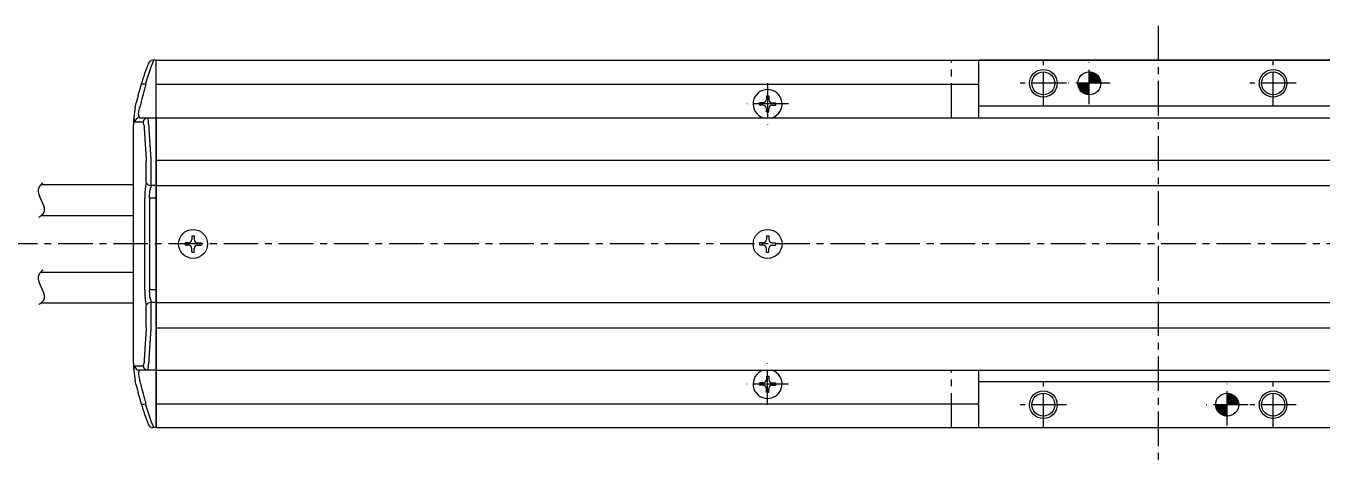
# Model space of a CAD drawing. Extents: x -241 to 603, y 110 to 503.
# Drawn here: x -95.9 to 186.1, y 408.1 to 503.1 of the extents above; entities that cross this region are included whole.
import ezdxf

# ---------------------------------------------------------------- set-up
doc = ezdxf.new("R2010")
doc.units = 0
for name, pattern in [('CENTER', [12, 7.5, -1.5, 1.5, -1.5]), ('CONTINOUS', [0]), ('PHANTOM', [15, 7.5, -1.5, 1.5, -1.5, 1.5, -1.5])]:
    doc.linetypes.add(name, pattern=pattern)
doc.layers.get('0').update_dxf_attribs({"linetype": 'CONTINUOUS'})
doc.layers.add('CENTER', color=1, linetype='CENTER')

# ---------------------------------------------------------------- blocks, each defined once
blk = doc.blocks.new('*X8')
at = {"color": 0, "linetype": 'CONTINOUS'}
for p, q in [((135.44, 493.03), (135.56, 493.15)), ((135.44, 493.12), (135.47, 493.15)), ((135.44, 492.94), (135.64, 493.14)), ((135.44, 492.85), (135.72, 493.13)), ((135.44, 492.76), (135.8, 493.12)), ((135.44, 492.67), (135.88, 493.11)), ((135.44, 492.59), (135.95, 493.1)), ((135.44, 492.5), (136.03, 493.08)), ((135.44, 492.41), (136.1, 493.06)), ((135.44, 492.32), (136.17, 493.04)), ((135.44, 492.23), (136.23, 493.02)), ((135.44, 492.14), (136.3, 493)), ((135.44, 492.05), (136.37, 492.97)), ((135.44, 491.96), (136.43, 492.95)), ((135.44, 491.87), (136.49, 492.92)), ((135.44, 491.78), (136.55, 492.89)), ((135.44, 491.69), (136.61, 492.86)), ((135.44, 491.6), (136.67, 492.83)), ((135.44, 491.51), (136.72, 492.79)), ((135.44, 491.42), (136.78, 492.76)), ((135.44, 491.33), (136.83, 492.73)), ((135.44, 491.24), (136.89, 492.69)), ((135.44, 491.15), (136.94, 492.65)), ((135.44, 491.06), (136.99, 492.61)), ((135.44, 490.98), (137.04, 492.57)), ((135.44, 490.89), (137.09, 492.53)), ((135.44, 490.8), (137.13, 492.49)), ((135.44, 490.71), (137.18, 492.45)), ((135.47, 490.65), (137.23, 492.4)), ((135.56, 490.65), (137.27, 492.36)), ((135.65, 490.65), (137.31, 492.31)), ((135.74, 490.65), (137.35, 492.26)), ((135.83, 490.65), (137.39, 492.21)), ((135.92, 490.65), (137.43, 492.16)), ((136.01, 490.65), (137.47, 492.11)), ((136.1, 490.65), (137.51, 492.06)), ((136.19, 490.65), (137.54, 492)), ((136.28, 490.65), (137.58, 491.95)), ((136.37, 490.65), (137.61, 491.89)), ((136.46, 490.65), (137.64, 491.83)), ((136.55, 490.65), (137.67, 491.78)), ((136.64, 490.65), (137.7, 491.72)), ((136.73, 490.65), (137.73, 491.65)), ((136.81, 490.65), (137.76, 491.59)), ((136.9, 490.65), (137.78, 491.53)), ((136.99, 490.65), (137.81, 491.46)), ((137.08, 490.65), (137.83, 491.39)), ((137.17, 490.65), (137.85, 491.32)), ((137.26, 490.65), (137.87, 491.25)), ((137.35, 490.65), (137.88, 491.18)), ((137.44, 490.65), (137.9, 491.11)), ((137.53, 490.65), (137.91, 491.03)), ((137.62, 490.65), (137.92, 490.95)), ((137.71, 490.65), (137.93, 490.87)), ((137.8, 490.65), (137.94, 490.79)), ((132.94, 490.54), (133.06, 490.65)), ((132.94, 490.62), (132.97, 490.65)), ((132.95, 490.45), (133.15, 490.65)), ((132.96, 490.37), (133.24, 490.65)), ((132.97, 490.29), (133.33, 490.65)), ((132.98, 490.21), (133.42, 490.65)), ((132.99, 490.14), (133.51, 490.65)), ((133.01, 490.07), (133.59, 490.65)), ((133.03, 489.99), (133.68, 490.65)), ((133.05, 489.92), (133.77, 490.65)), ((133.07, 489.86), (133.86, 490.65)), ((133.09, 489.79), (133.95, 490.65)), ((133.12, 489.73), (134.04, 490.65)), ((133.14, 489.66), (134.13, 490.65)), ((133.17, 489.6), (134.22, 490.65)), ((133.2, 489.54), (134.31, 490.65)), ((133.23, 489.48), (134.4, 490.65)), ((133.26, 489.42), (134.49, 490.65)), ((133.3, 489.37), (134.58, 490.65)), ((133.33, 489.31), (134.67, 490.65)), ((133.37, 489.26), (134.76, 490.65)), ((133.4, 489.2), (134.85, 490.65)), ((133.44, 489.15), (134.94, 490.65)), ((133.48, 489.1), (135.03, 490.65)), ((133.52, 489.05), (135.12, 490.65)), ((133.56, 489), (135.2, 490.65)), ((133.6, 488.96), (135.29, 490.65)), ((133.65, 488.91), (135.38, 490.65)), ((133.69, 488.87), (135.44, 490.62)), ((133.74, 488.82), (135.44, 490.53)), ((133.78, 488.78), (135.44, 490.44)), ((133.83, 488.74), (135.44, 490.35)), ((133.88, 488.7), (135.44, 490.26)), ((133.93, 488.66), (135.44, 490.17)), ((133.98, 488.62), (135.44, 490.08)), ((134.03, 488.58), (135.44, 489.99)), ((134.09, 488.55), (135.44, 489.9)), ((134.14, 488.51), (135.44, 489.81)), ((134.2, 488.48), (135.44, 489.72)), ((134.26, 488.45), (135.44, 489.63)), ((134.31, 488.42), (135.44, 489.54)), ((134.37, 488.39), (135.44, 489.45)), ((134.44, 488.36), (135.44, 489.37)), ((134.5, 488.33), (135.44, 489.28)), ((134.56, 488.31), (135.44, 489.19)), ((134.63, 488.28), (135.44, 489.1)), ((134.7, 488.26), (135.44, 489.01)), ((134.77, 488.24), (135.44, 488.92)), ((134.84, 488.22), (135.44, 488.83)), ((134.91, 488.21), (135.44, 488.74)), ((134.98, 488.19), (135.44, 488.65)), ((135.06, 488.18), (135.44, 488.56)), ((135.14, 488.17), (135.44, 488.47)), ((135.22, 488.16), (135.44, 488.38)), ((135.3, 488.15), (135.44, 488.29)), ((135.39, 488.15), (135.44, 488.2)), ((137.89, 490.65), (137.94, 490.7))]:
    blk.add_line(p, q, dxfattribs=at)
blk = doc.blocks.new('*X9')
at = {"color": 0, "linetype": 'CONTINOUS'}
for p, q in [((165.44, 423.04), (165.55, 423.15)), ((165.44, 423.13), (165.47, 423.15)), ((165.44, 422.95), (165.64, 423.14)), ((165.44, 422.86), (165.72, 423.13)), ((165.44, 422.77), (165.8, 423.12)), ((165.44, 422.68), (165.87, 423.11)), ((165.44, 422.59), (165.95, 423.1)), ((165.44, 422.5), (166.02, 423.08)), ((165.44, 422.41), (166.09, 423.06)), ((165.44, 422.32), (166.16, 423.04)), ((165.44, 422.23), (166.23, 423.02)), ((162.94, 420.54), (163.05, 420.65)), ((162.94, 420.63), (162.97, 420.65)), ((162.95, 420.45), (163.14, 420.65)), ((162.96, 420.37), (163.23, 420.65)), ((162.97, 420.29), (163.32, 420.65)), ((162.98, 420.22), (163.41, 420.65)), ((162.99, 420.14), (163.5, 420.65)), ((163.01, 420.07), (163.59, 420.65)), ((163.03, 420), (163.68, 420.65)), ((163.05, 419.93), (163.77, 420.65)), ((163.07, 419.86), (163.86, 420.65)), ((163.09, 419.79), (163.95, 420.65)), ((163.12, 419.73), (164.04, 420.65)), ((163.14, 419.66), (164.13, 420.65)), ((163.17, 419.6), (164.22, 420.65)), ((163.2, 419.54), (164.31, 420.65)), ((163.23, 419.48), (164.4, 420.65)), ((163.26, 419.42), (164.49, 420.65)), ((163.29, 419.37), (164.58, 420.65)), ((163.33, 419.31), (164.66, 420.65)), ((163.36, 419.26), (164.75, 420.65)), ((163.4, 419.21), (164.84, 420.65)), ((163.44, 419.15), (164.93, 420.65)), ((163.48, 419.1), (165.02, 420.65)), ((163.52, 419.05), (165.11, 420.65)), ((163.56, 419.01), (165.2, 420.65)), ((163.6, 418.96), (165.29, 420.65)), ((163.64, 418.91), (165.38, 420.65)), ((163.69, 418.87), (165.44, 420.62)), ((163.73, 418.82), (165.44, 420.53)), ((163.78, 418.78), (165.44, 420.44)), ((163.83, 418.74), (165.44, 420.35)), ((163.88, 418.7), (165.44, 420.26)), ((165.44, 422.14), (166.3, 423)), ((165.44, 422.05), (166.36, 422.97)), ((165.44, 421.96), (166.43, 422.95)), ((165.44, 421.87), (166.49, 422.92)), ((165.44, 421.78), (166.55, 422.89)), ((165.44, 421.69), (166.61, 422.86)), ((165.44, 421.6), (166.67, 422.83)), ((165.44, 421.52), (166.72, 422.8)), ((165.44, 421.43), (166.78, 422.76)), ((165.44, 421.34), (166.83, 422.73)), ((165.44, 421.25), (166.89, 422.69)), ((165.44, 421.16), (166.94, 422.65)), ((165.44, 421.07), (166.99, 422.61)), ((165.44, 420.98), (167.04, 422.57)), ((165.44, 420.89), (167.09, 422.53)), ((165.44, 420.8), (167.13, 422.49)), ((165.44, 420.71), (167.18, 422.45)), ((165.47, 420.65), (167.22, 422.4)), ((165.56, 420.65), (167.27, 422.36)), ((165.65, 420.65), (167.31, 422.31)), ((165.74, 420.65), (167.35, 422.26)), ((165.83, 420.65), (167.39, 422.21)), ((165.92, 420.65), (167.43, 422.16)), ((166.01, 420.65), (167.47, 422.11)), ((166.1, 420.65), (167.51, 422.06)), ((166.19, 420.65), (167.54, 422.01)), ((166.27, 420.65), (167.58, 421.95)), ((166.36, 420.65), (167.61, 421.89)), ((166.45, 420.65), (167.64, 421.84)), ((166.54, 420.65), (167.67, 421.78)), ((166.63, 420.65), (167.7, 421.72)), ((166.72, 420.65), (167.73, 421.66)), ((166.81, 420.65), (167.76, 421.59)), ((166.9, 420.65), (167.78, 421.53)), ((166.99, 420.65), (167.81, 421.46)), ((167.08, 420.65), (167.83, 421.4)), ((167.17, 420.65), (167.85, 421.33)), ((167.26, 420.65), (167.87, 421.26)), ((167.35, 420.65), (167.88, 421.18)), ((167.44, 420.65), (167.9, 421.11)), ((167.53, 420.65), (167.91, 421.03)), ((167.62, 420.65), (167.92, 420.96)), ((167.71, 420.65), (167.93, 420.87)), ((167.8, 420.65), (167.94, 420.79)), ((167.88, 420.65), (167.94, 420.71)), ((163.93, 418.66), (165.44, 420.17)), ((163.98, 418.62), (165.44, 420.08)), ((164.03, 418.58), (165.44, 419.99)), ((164.09, 418.55), (165.44, 419.91)), ((164.14, 418.51), (165.44, 419.82)), ((164.2, 418.48), (165.44, 419.73)), ((164.25, 418.45), (165.44, 419.64)), ((164.31, 418.42), (165.44, 419.55)), ((164.37, 418.39), (165.44, 419.46)), ((164.43, 418.36), (165.44, 419.37)), ((164.5, 418.33), (165.44, 419.28)), ((164.56, 418.31), (165.44, 419.19)), ((164.63, 418.29), (165.44, 419.1)), ((164.69, 418.26), (165.44, 419.01)), ((164.76, 418.24), (165.44, 418.92)), ((164.83, 418.22), (165.44, 418.83)), ((164.91, 418.21), (165.44, 418.74)), ((164.98, 418.19), (165.44, 418.65)), ((165.06, 418.18), (165.44, 418.56)), ((165.14, 418.17), (165.44, 418.47)), ((165.22, 418.16), (165.44, 418.38)), ((165.3, 418.15), (165.44, 418.3)), ((165.39, 418.15), (165.44, 418.21))]:
    blk.add_line(p, q, dxfattribs=at)

msp = doc.modelspace()

# ---------------------------------------------------------------- linework, layer by layer
at = {"color": 7, "linetype": 'CONTINOUS'}
for p, q in [((-68.34, 495.65), (-68.14, 495.65)), ((-67.56, 495.65), (-68.14, 495.65)), ((-67.56, 483.15), (-67.56, 495.65)), ((-67.56, 495.65), (588.44, 495.65)), ((-67.56, 415.65), (-67.56, 495.65)), ((189.44, 495.65), (111.44, 495.65)), ((111.44, 483.15), (111.44, 495.65)), ((-69.95, 490.47), (-69.8, 490.45)), ((-67.56, 490.45), (111.44, 490.45)), ((65.19, 487.9), (65.19, 487.15)), ((65.19, 487.9), (65.69, 487.9)), ((65.69, 487.9), (65.69, 487.15)), ((-72.14, 485.37), (-71.92, 486.37)), ((-70.95, 486.15), (-71.16, 485.42)), ((63.69, 486.4), (63.69, 485.9)), ((64.44, 486.4), (63.69, 486.4)), ((64.44, 485.9), (63.69, 485.9)), ((65.19, 484.4), (65.19, 485.15)), ((65.69, 484.4), (65.69, 485.15)), ((66.44, 486.4), (67.19, 486.4)), ((66.44, 485.9), (67.19, 485.9)), ((67.19, 486.4), (67.19, 485.9)), ((189.44, 485.65), (111.44, 485.65)), ((-72.46, 483.26), (-72.46, 483.28)), ((-71.23, 483.15), (-67.56, 483.15)), ((-67.56, 483.15), (-67.56, 428.15)), ((-67.56, 483.15), (588.44, 483.15)), ((-67.56, 483.15), (111.44, 483.15)), ((65.19, 484.4), (65.69, 484.4)), ((-72.56, 481.3), (-72.56, 430)), ((-70.39, 482.15), (-72.23, 482.15)), ((-68.74, 473.9), (-68.75, 473.9)), ((-68.75, 473.9), (-68.75, 468.4)), ((-67.56, 473.92), (588.44, 473.92)), ((-69.73, 468.99), (-69.73, 473.72)), ((-72.56, 468.55), (-92.68, 468.55)), ((-68.75, 468.4), (-68.64, 468.4)), ((-67.56, 468.4), (-68.64, 468.4)), ((-67.56, 468.38), (588.44, 468.38)), ((-70.06, 445.65), (-70.06, 465.65)), ((-69.07, 465.65), (-69.07, 445.65)), ((-67.56, 465.65), (-69.07, 465.65)), ((-72.56, 461.75), (-92.7, 461.75)), ((-59.81, 457.4), (-59.81, 456.65)), ((-59.81, 457.4), (-59.31, 457.4)), ((-59.31, 457.4), (-59.31, 456.65)), ((65.19, 457.4), (65.19, 456.65)), ((65.19, 457.4), (65.69, 457.4)), ((65.69, 457.4), (65.69, 456.65)), ((-61.31, 455.9), (-61.31, 455.4)), ((-60.56, 455.9), (-61.31, 455.9)), ((-60.56, 455.4), (-61.31, 455.4)), ((-59.81, 453.9), (-59.81, 454.65)), ((-59.31, 453.9), (-59.31, 454.65)), ((-58.56, 455.9), (-57.81, 455.9)), ((-58.56, 455.4), (-57.81, 455.4)), ((-57.81, 455.9), (-57.81, 455.4)), ((63.69, 455.9), (63.69, 455.4)), ((64.44, 455.9), (63.69, 455.9)), ((64.44, 455.4), (63.69, 455.4)), ((65.19, 453.9), (65.19, 454.65)), ((65.69, 453.9), (65.69, 454.65)), ((66.44, 455.9), (67.19, 455.9)), ((66.44, 455.4), (67.19, 455.4)), ((67.19, 455.9), (67.19, 455.4)), ((-59.81, 453.9), (-59.31, 453.9)), ((65.19, 453.9), (65.69, 453.9)), ((-92.73, 449.5), (-72.56, 449.5)), ((-67.56, 445.65), (-69.07, 445.65)), ((-92.64, 442.8), (-72.56, 442.8)), ((-68.64, 442.9), (-68.75, 442.89)), ((-68.75, 442.89), (-68.75, 437.4)), ((-67.56, 442.9), (-68.64, 442.9)), ((-67.56, 442.92), (588.44, 442.92)), ((-69.73, 437.57), (-69.73, 442.31)), ((-68.75, 437.4), (-68.74, 437.4)), ((-67.56, 437.38), (588.44, 437.38)), ((-72.23, 429.15), (-70.39, 429.15)), ((-72.46, 428.02), (-72.46, 428.03)), ((-71.92, 424.93), (-72.14, 425.92)), ((-67.56, 428.15), (-71.23, 428.15)), ((-70.95, 425.15), (-71.16, 425.88)), ((-67.56, 428.15), (588.44, 428.15)), ((-67.56, 428.15), (-67.56, 415.65)), ((-67.56, 428.15), (111.44, 428.15)), ((65.19, 426.9), (65.19, 426.15)), ((65.19, 426.9), (65.69, 426.9)), ((65.69, 426.9), (65.69, 426.15)), ((111.44, 415.65), (111.44, 428.15)), ((63.69, 425.4), (63.69, 424.9)), ((64.44, 425.4), (63.69, 425.4)), ((64.44, 424.9), (63.69, 424.9)), ((65.19, 423.4), (65.19, 424.15)), ((65.19, 423.4), (65.69, 423.4)), ((65.69, 423.4), (65.69, 424.15)), ((66.44, 425.4), (67.19, 425.4)), ((66.44, 424.9), (67.19, 424.9)), ((67.19, 425.4), (67.19, 424.9)), ((189.44, 425.65), (111.44, 425.65)), ((-69.95, 420.83), (-69.8, 420.84)), ((-67.56, 420.85), (111.44, 420.85)), ((-68.14, 415.65), (-68.34, 415.65)), ((-67.56, 415.65), (-68.14, 415.65)), ((-67.56, 415.65), (588.44, 415.65)), ((111.44, 415.65), (189.44, 415.65))]:
    msp.add_line(p, q, dxfattribs=at)
at = {"color": 3, "linetype": 'PHANTOM'}
for p, q in [((105.44, 483.15), (105.44, 495.65)), ((105.44, 415.65), (105.44, 428.15))]:
    msp.add_line(p, q, dxfattribs=at)
at = {"color": 7, "linetype": 'CONTINOUS'}
for points in [[(-70.84, 490.47), (-70.84, 490.48), (-70.83, 490.5), (-70.72, 490.55), (-70.52, 490.56), (-70.26, 490.54), (-69.95, 490.47)], [(-71.46, 483.95), (-71.37, 484.51), (-71.16, 485.42)], [(-71.46, 427.34), (-71.37, 426.79), (-71.16, 425.88)], [(-70.84, 420.82), (-70.84, 420.82), (-70.83, 420.8), (-70.72, 420.75), (-70.52, 420.73), (-70.26, 420.76), (-69.95, 420.83)]]:
    msp.add_lwpolyline(points, dxfattribs=at)
for points in [[(-70.24, 481.49, 0), (-70.23, 481.43, 0), (-70.23, 481.37, 0), (-70.23, 481.31, 0), (-70.22, 481.25, 0), (-70.22, 481.19, 0), (-70.21, 481.13, 0), (-70.21, 481.06, 0), (-70.21, 481, 0), (-70.2, 480.94, 0), (-70.2, 480.88, 0), (-70.2, 480.82, 0), (-70.19, 480.76, 0), (-70.19, 480.7, 0), (-70.18, 480.64, 0), (-70.18, 480.58, 0), (-70.18, 480.52, 0), (-70.17, 480.46, 0), (-70.17, 480.4, 0), (-70.16, 480.34, 0), (-70.16, 480.27, 0), (-70.16, 480.21, 0), (-70.15, 480.15, 0), (-70.15, 480.09, 0), (-70.15, 480.03, 0), (-70.14, 479.97, 0), (-70.14, 479.91, 0), (-70.13, 479.85, 0), (-70.13, 479.79, 0), (-70.13, 479.73, 0), (-70.12, 479.67, 0), (-70.12, 479.61, 0), (-70.11, 479.55, 0), (-70.11, 479.49, 0), (-70.11, 479.42, 0), (-70.1, 479.36, 0), (-70.1, 479.3, 0), (-70.1, 479.24, 0), (-70.09, 479.18, 0), (-70.09, 479.12, 0), (-70.08, 479.06, 0), (-70.08, 479, 0), (-70.08, 478.94, 0), (-70.07, 478.88, 0), (-70.07, 478.82, 0), (-70.06, 478.76, 0), (-70.06, 478.7, 0), (-70.06, 478.64, 0), (-70.05, 478.57, 0), (-70.05, 478.51, 0), (-70.05, 478.45, 0), (-70.04, 478.39, 0), (-70.04, 478.33, 0), (-70.03, 478.27, 0), (-70.03, 478.21, 0), (-70.03, 478.15, 0), (-70.02, 478.09, 0), (-70.02, 478.03, 0), (-70.01, 477.97, 0), (-70.01, 477.91, 0), (-70.01, 477.85, 0), (-70, 477.79, 0), (-70, 477.73, 0), (-69.99, 477.66, 0), (-69.99, 477.6, 0), (-69.99, 477.54, 0), (-69.98, 477.48, 0), (-69.98, 477.42, 0), (-69.97, 477.36, 0), (-69.97, 477.3, 0), (-69.97, 477.24, 0), (-69.96, 477.18, 0), (-69.96, 477.12, 0), (-69.95, 477.06, 0), (-69.95, 477, 0), (-69.95, 476.94, 0), (-69.94, 476.88, 0), (-69.94, 476.81, 0), (-69.93, 476.75, 0), (-69.93, 476.69, 0), (-69.93, 476.63, 0), (-69.92, 476.57, 0), (-69.92, 476.51, 0), (-69.92, 476.45, 0), (-69.91, 476.39, 0), (-69.91, 476.33, 0), (-69.9, 476.27, 0), (-69.9, 476.21, 0), (-69.9, 476.15, 0), (-69.89, 476.09, 0), (-69.89, 476.03, 0), (-69.88, 475.97, 0), (-69.88, 475.9, 0), (-69.88, 475.84, 0), (-69.87, 475.78, 0), (-69.87, 475.72, 0), (-69.86, 475.66, 0), (-69.86, 475.6, 0), (-69.86, 475.54, 0), (-69.85, 475.48, 0), (-69.85, 475.42, 0), (-69.84, 475.36, 0), (-69.84, 475.3, 0), (-69.83, 475.24, 0), (-69.83, 475.18, 0), (-69.83, 475.12, 0), (-69.82, 475.06, 0), (-69.82, 475, 0), (-69.81, 474.93, 0), (-69.81, 474.87, 0), (-69.81, 474.81, 0), (-69.8, 474.75, 0), (-69.8, 474.69, 0), (-69.79, 474.63, 0), (-69.79, 474.57, 0), (-69.79, 474.51, 0), (-69.78, 474.45, 0), (-69.78, 474.39, 0), (-69.77, 474.33, 0), (-69.77, 474.27, 0), (-69.77, 474.21, 0), (-69.76, 474.15, 0), (-69.76, 474.09, 0), (-69.75, 474.02, 0), (-69.75, 473.96, 0), (-69.75, 473.9, 0), (-69.74, 473.84, 0), (-69.74, 473.78, 0), (-69.73, 473.72, 0)], [(-69.25, 481.83, 0), (-69.25, 481.77, 0), (-69.24, 481.71, 0), (-69.24, 481.65, 0), (-69.24, 481.58, 0), (-69.23, 481.52, 0), (-69.23, 481.46, 0), (-69.22, 481.4, 0), (-69.22, 481.34, 0), (-69.22, 481.27, 0), (-69.21, 481.21, 0), (-69.21, 481.15, 0), (-69.2, 481.09, 0), (-69.2, 481.03, 0), (-69.2, 480.96, 0), (-69.19, 480.9, 0), (-69.19, 480.84, 0), (-69.19, 480.78, 0), (-69.18, 480.72, 0), (-69.18, 480.65, 0), (-69.17, 480.59, 0), (-69.17, 480.53, 0), (-69.17, 480.47, 0), (-69.16, 480.4, 0), (-69.16, 480.34, 0), (-69.15, 480.28, 0), (-69.15, 480.22, 0), (-69.15, 480.16, 0), (-69.14, 480.1, 0), (-69.14, 480.03, 0), (-69.13, 479.97, 0), (-69.13, 479.91, 0), (-69.13, 479.85, 0), (-69.12, 479.79, 0), (-69.12, 479.72, 0), (-69.12, 479.66, 0), (-69.11, 479.6, 0), (-69.11, 479.54, 0), (-69.1, 479.48, 0), (-69.1, 479.41, 0), (-69.1, 479.35, 0), (-69.09, 479.29, 0), (-69.09, 479.23, 0), (-69.08, 479.17, 0), (-69.08, 479.1, 0), (-69.08, 479.04, 0), (-69.07, 478.98, 0), (-69.07, 478.92, 0), (-69.06, 478.85, 0), (-69.06, 478.79, 0), (-69.06, 478.73, 0), (-69.05, 478.67, 0), (-69.05, 478.61, 0), (-69.04, 478.54, 0), (-69.04, 478.48, 0), (-69.04, 478.42, 0), (-69.03, 478.36, 0), (-69.03, 478.3, 0), (-69.02, 478.24, 0), (-69.02, 478.17, 0), (-69.02, 478.11, 0), (-69.01, 478.05, 0), (-69.01, 477.99, 0), (-69, 477.93, 0), (-69, 477.86, 0), (-69, 477.8, 0), (-68.99, 477.74, 0), (-68.99, 477.68, 0), (-68.98, 477.62, 0), (-68.98, 477.55, 0), (-68.98, 477.49, 0), (-68.97, 477.43, 0), (-68.97, 477.37, 0), (-68.96, 477.31, 0), (-68.96, 477.24, 0), (-68.96, 477.18, 0), (-68.95, 477.12, 0), (-68.95, 477.06, 0), (-68.94, 477, 0), (-68.94, 476.93, 0), (-68.94, 476.87, 0), (-68.93, 476.81, 0), (-68.93, 476.75, 0), (-68.92, 476.68, 0), (-68.92, 476.62, 0), (-68.92, 476.56, 0), (-68.91, 476.5, 0), (-68.91, 476.44, 0), (-68.9, 476.38, 0), (-68.9, 476.31, 0), (-68.9, 476.25, 0), (-68.89, 476.19, 0), (-68.89, 476.13, 0), (-68.88, 476.07, 0), (-68.88, 476, 0), (-68.88, 475.94, 0), (-68.87, 475.88, 0), (-68.87, 475.82, 0), (-68.86, 475.76, 0), (-68.86, 475.69, 0), (-68.85, 475.63, 0), (-68.85, 475.57, 0), (-68.85, 475.51, 0), (-68.84, 475.45, 0), (-68.84, 475.38, 0), (-68.83, 475.32, 0), (-68.83, 475.26, 0), (-68.83, 475.2, 0), (-68.82, 475.14, 0), (-68.82, 475.07, 0), (-68.81, 475.01, 0), (-68.81, 474.95, 0), (-68.81, 474.89, 0), (-68.8, 474.83, 0), (-68.8, 474.76, 0), (-68.79, 474.7, 0), (-68.79, 474.64, 0), (-68.78, 474.58, 0), (-68.78, 474.52, 0), (-68.78, 474.46, 0), (-68.77, 474.39, 0), (-68.77, 474.33, 0), (-68.76, 474.27, 0), (-68.76, 474.21, 0), (-68.76, 474.15, 0), (-68.75, 474.08, 0), (-68.75, 474.02, 0), (-68.74, 473.96, 0), (-68.74, 473.9, 0)], [(-69.73, 437.57, 0), (-69.74, 437.51, 0), (-69.74, 437.45, 0), (-69.75, 437.39, 0), (-69.75, 437.33, 0), (-69.75, 437.27, 0), (-69.76, 437.21, 0), (-69.76, 437.15, 0), (-69.77, 437.09, 0), (-69.77, 437.03, 0), (-69.77, 436.97, 0), (-69.78, 436.91, 0), (-69.78, 436.85, 0), (-69.79, 436.79, 0), (-69.79, 436.73, 0), (-69.79, 436.66, 0), (-69.8, 436.61, 0), (-69.8, 436.54, 0), (-69.81, 436.48, 0), (-69.81, 436.42, 0), (-69.81, 436.36, 0), (-69.82, 436.3, 0), (-69.82, 436.24, 0), (-69.83, 436.18, 0), (-69.83, 436.12, 0), (-69.83, 436.06, 0), (-69.84, 436, 0), (-69.84, 435.94, 0), (-69.85, 435.88, 0), (-69.85, 435.82, 0), (-69.86, 435.76, 0), (-69.86, 435.69, 0), (-69.86, 435.63, 0), (-69.87, 435.57, 0), (-69.87, 435.51, 0), (-69.88, 435.45, 0), (-69.88, 435.39, 0), (-69.88, 435.33, 0), (-69.89, 435.27, 0), (-69.89, 435.21, 0), (-69.9, 435.15, 0), (-69.9, 435.09, 0), (-69.9, 435.03, 0), (-69.91, 434.97, 0), (-69.91, 434.91, 0), (-69.92, 434.85, 0), (-69.92, 434.79, 0), (-69.92, 434.73, 0), (-69.93, 434.66, 0), (-69.93, 434.6, 0), (-69.93, 434.54, 0), (-69.94, 434.48, 0), (-69.94, 434.42, 0), (-69.95, 434.36, 0), (-69.95, 434.3, 0), (-69.95, 434.24, 0), (-69.96, 434.18, 0), (-69.96, 434.12, 0), (-69.97, 434.06, 0), (-69.97, 434, 0), (-69.97, 433.94, 0), (-69.98, 433.88, 0), (-69.98, 433.81, 0), (-69.99, 433.75, 0), (-69.99, 433.69, 0), (-69.99, 433.63, 0), (-70, 433.57, 0), (-70, 433.51, 0), (-70.01, 433.45, 0), (-70.01, 433.39, 0), (-70.01, 433.33, 0), (-70.02, 433.27, 0), (-70.02, 433.21, 0), (-70.03, 433.15, 0), (-70.03, 433.09, 0), (-70.03, 433.02, 0), (-70.04, 432.96, 0), (-70.04, 432.9, 0), (-70.05, 432.84, 0), (-70.05, 432.78, 0), (-70.05, 432.72, 0), (-70.06, 432.66, 0), (-70.06, 432.6, 0), (-70.06, 432.54, 0), (-70.07, 432.48, 0), (-70.07, 432.42, 0), (-70.08, 432.36, 0), (-70.08, 432.3, 0), (-70.08, 432.24, 0), (-70.09, 432.18, 0), (-70.09, 432.12, 0), (-70.1, 432.05, 0), (-70.1, 431.99, 0), (-70.1, 431.93, 0), (-70.11, 431.87, 0), (-70.11, 431.81, 0), (-70.11, 431.75, 0), (-70.12, 431.69, 0), (-70.12, 431.63, 0), (-70.13, 431.57, 0), (-70.13, 431.51, 0), (-70.13, 431.45, 0), (-70.14, 431.39, 0), (-70.14, 431.32, 0), (-70.15, 431.26, 0), (-70.15, 431.2, 0), (-70.15, 431.14, 0), (-70.16, 431.08, 0), (-70.16, 431.02, 0), (-70.16, 430.96, 0), (-70.17, 430.9, 0), (-70.17, 430.84, 0), (-70.18, 430.78, 0), (-70.18, 430.72, 0), (-70.18, 430.66, 0), (-70.19, 430.6, 0), (-70.19, 430.54, 0), (-70.2, 430.48, 0), (-70.2, 430.41, 0), (-70.2, 430.35, 0), (-70.21, 430.29, 0), (-70.21, 430.23, 0), (-70.21, 430.17, 0), (-70.22, 430.11, 0), (-70.22, 430.05, 0), (-70.23, 429.99, 0), (-70.23, 429.93, 0), (-70.23, 429.87, 0), (-70.24, 429.81, 0)], [(-68.74, 437.4, 0), (-68.74, 437.34, 0), (-68.75, 437.27, 0), (-68.75, 437.21, 0), (-68.76, 437.15, 0), (-68.76, 437.09, 0), (-68.76, 437.03, 0), (-68.77, 436.96, 0), (-68.77, 436.9, 0), (-68.78, 436.84, 0), (-68.78, 436.78, 0), (-68.78, 436.72, 0), (-68.79, 436.66, 0), (-68.79, 436.59, 0), (-68.8, 436.53, 0), (-68.8, 436.47, 0), (-68.81, 436.41, 0), (-68.81, 436.35, 0), (-68.81, 436.28, 0), (-68.82, 436.22, 0), (-68.82, 436.16, 0), (-68.83, 436.1, 0), (-68.83, 436.04, 0), (-68.83, 435.97, 0), (-68.84, 435.91, 0), (-68.84, 435.85, 0), (-68.85, 435.79, 0), (-68.85, 435.73, 0), (-68.85, 435.67, 0), (-68.86, 435.6, 0), (-68.86, 435.54, 0), (-68.87, 435.48, 0), (-68.87, 435.42, 0), (-68.88, 435.36, 0), (-68.88, 435.29, 0), (-68.88, 435.23, 0), (-68.89, 435.17, 0), (-68.89, 435.11, 0), (-68.9, 435.05, 0), (-68.9, 434.98, 0), (-68.9, 434.92, 0), (-68.91, 434.86, 0), (-68.91, 434.8, 0), (-68.92, 434.74, 0), (-68.92, 434.67, 0), (-68.92, 434.61, 0), (-68.93, 434.55, 0), (-68.93, 434.49, 0), (-68.94, 434.43, 0), (-68.94, 434.36, 0), (-68.94, 434.3, 0), (-68.95, 434.24, 0), (-68.95, 434.18, 0), (-68.96, 434.12, 0), (-68.96, 434.05, 0), (-68.96, 433.99, 0), (-68.97, 433.93, 0), (-68.97, 433.87, 0), (-68.98, 433.81, 0), (-68.98, 433.74, 0), (-68.98, 433.68, 0), (-68.99, 433.62, 0), (-68.99, 433.56, 0), (-69, 433.5, 0), (-69, 433.43, 0), (-69, 433.37, 0), (-69.01, 433.31, 0), (-69.01, 433.25, 0), (-69.02, 433.19, 0), (-69.02, 433.12, 0), (-69.02, 433.06, 0), (-69.03, 433, 0), (-69.03, 432.94, 0), (-69.04, 432.88, 0), (-69.04, 432.81, 0), (-69.04, 432.75, 0), (-69.05, 432.69, 0), (-69.05, 432.63, 0), (-69.06, 432.57, 0), (-69.06, 432.5, 0), (-69.06, 432.44, 0), (-69.07, 432.38, 0), (-69.07, 432.32, 0), (-69.08, 432.26, 0), (-69.08, 432.19, 0), (-69.08, 432.13, 0), (-69.09, 432.07, 0), (-69.09, 432.01, 0), (-69.1, 431.95, 0), (-69.1, 431.88, 0), (-69.1, 431.82, 0), (-69.11, 431.76, 0), (-69.11, 431.7, 0), (-69.12, 431.64, 0), (-69.12, 431.57, 0), (-69.12, 431.51, 0), (-69.13, 431.45, 0), (-69.13, 431.39, 0), (-69.13, 431.33, 0), (-69.14, 431.26, 0), (-69.14, 431.2, 0), (-69.15, 431.14, 0), (-69.15, 431.08, 0), (-69.15, 431.02, 0), (-69.16, 430.95, 0), (-69.16, 430.89, 0), (-69.17, 430.83, 0), (-69.17, 430.77, 0), (-69.17, 430.7, 0), (-69.18, 430.64, 0), (-69.18, 430.58, 0), (-69.19, 430.52, 0), (-69.19, 430.46, 0), (-69.19, 430.39, 0), (-69.2, 430.33, 0), (-69.2, 430.27, 0), (-69.2, 430.21, 0), (-69.21, 430.15, 0), (-69.21, 430.08, 0), (-69.22, 430.02, 0), (-69.22, 429.96, 0), (-69.22, 429.9, 0), (-69.23, 429.84, 0), (-69.23, 429.77, 0), (-69.24, 429.71, 0), (-69.24, 429.65, 0), (-69.24, 429.59, 0), (-69.25, 429.53, 0), (-69.25, 429.46, 0)]]:
    msp.add_polyline3d(points, dxfattribs=at)
at = {"color": 7}
for points in [[(-92.26, 468.96, 0), (-92.29, 468.93, 0), (-92.32, 468.9, 0), (-92.36, 468.87, 0), (-92.39, 468.84, 0), (-92.42, 468.81, 0), (-92.45, 468.78, 0), (-92.48, 468.75, 0), (-92.52, 468.72, 0), (-92.55, 468.69, 0), (-92.58, 468.65, 0), (-92.61, 468.62, 0), (-92.64, 468.59, 0), (-92.67, 468.56, 0), (-92.71, 468.52, 0), (-92.74, 468.49, 0), (-92.77, 468.45, 0), (-92.79, 468.42, 0), (-92.82, 468.39, 0), (-92.85, 468.35, 0), (-92.88, 468.32, 0), (-92.91, 468.28, 0), (-92.93, 468.25, 0), (-92.96, 468.21, 0), (-92.98, 468.18, 0), (-93, 468.14, 0), (-93.03, 468.1, 0), (-93.05, 468.07, 0), (-93.07, 468.03, 0), (-93.09, 467.99, 0), (-93.11, 467.95, 0), (-93.13, 467.92, 0), (-93.14, 467.88, 0), (-93.16, 467.84, 0), (-93.17, 467.8, 0), (-93.19, 467.76, 0), (-93.2, 467.72, 0), (-93.21, 467.68, 0), (-93.22, 467.64, 0), (-93.23, 467.6, 0), (-93.24, 467.56, 0), (-93.24, 467.52, 0), (-93.25, 467.48, 0), (-93.25, 467.44, 0), (-93.26, 467.4, 0), (-93.26, 467.36, 0), (-93.26, 467.32, 0), (-93.26, 467.28, 0), (-93.26, 467.24, 0), (-93.26, 467.19, 0), (-93.26, 467.15, 0), (-93.26, 467.11, 0), (-93.25, 467.07, 0), (-93.25, 467.02, 0), (-93.24, 466.98, 0), (-93.24, 466.94, 0), (-93.23, 466.89, 0), (-93.22, 466.85, 0), (-93.21, 466.81, 0), (-93.2, 466.76, 0), (-93.19, 466.72, 0), (-93.18, 466.68, 0), (-93.17, 466.63, 0), (-93.16, 466.59, 0), (-93.15, 466.54, 0), (-93.14, 466.5, 0), (-93.12, 466.45, 0), (-93.11, 466.41, 0), (-93.1, 466.36, 0), (-93.08, 466.32, 0), (-93.07, 466.27, 0), (-93.05, 466.23, 0), (-93.03, 466.18, 0), (-93.02, 466.14, 0), (-93, 466.09, 0), (-92.98, 466.05, 0), (-92.96, 466, 0), (-92.95, 465.95, 0), (-92.93, 465.91, 0), (-92.91, 465.86, 0), (-92.89, 465.82, 0), (-92.87, 465.77, 0), (-92.85, 465.73, 0), (-92.83, 465.68, 0), (-92.81, 465.63, 0), (-92.79, 465.59, 0), (-92.77, 465.54, 0), (-92.75, 465.5, 0), (-92.73, 465.45, 0), (-92.71, 465.4, 0), (-92.69, 465.36, 0), (-92.66, 465.31, 0), (-92.64, 465.26, 0), (-92.62, 465.22, 0), (-92.6, 465.17, 0), (-92.58, 465.13, 0), (-92.56, 465.08, 0), (-92.54, 465.04, 0), (-92.52, 464.99, 0), (-92.5, 464.94, 0), (-92.47, 464.9, 0), (-92.45, 464.85, 0), (-92.43, 464.81, 0), (-92.41, 464.76, 0), (-92.39, 464.71, 0), (-92.37, 464.67, 0), (-92.35, 464.62, 0), (-92.33, 464.58, 0), (-92.31, 464.53, 0), (-92.29, 464.49, 0), (-92.27, 464.44, 0), (-92.25, 464.39, 0), (-92.24, 464.35, 0), (-92.22, 464.31, 0), (-92.2, 464.26, 0), (-92.18, 464.22, 0), (-92.17, 464.17, 0), (-92.15, 464.13, 0), (-92.13, 464.08, 0), (-92.12, 464.04, 0), (-92.1, 463.99, 0), (-92.09, 463.95, 0), (-92.07, 463.9, 0), (-92.06, 463.86, 0), (-92.05, 463.82, 0), (-92.04, 463.77, 0), (-92.02, 463.73, 0), (-92.01, 463.69, 0), (-92, 463.64, 0), (-91.99, 463.6, 0), (-91.98, 463.56, 0), (-91.97, 463.52, 0), (-91.97, 463.48, 0), (-91.96, 463.43, 0), (-91.95, 463.39, 0), (-91.95, 463.35, 0), (-91.94, 463.31, 0), (-91.94, 463.27, 0), (-91.93, 463.22, 0), (-91.93, 463.19, 0), (-91.93, 463.14, 0), (-91.93, 463.1, 0), (-91.93, 463.06, 0), (-91.93, 463.02, 0), (-91.93, 462.98, 0), (-91.94, 462.94, 0), (-91.94, 462.9, 0), (-91.94, 462.87, 0), (-91.95, 462.83, 0), (-91.96, 462.79, 0), (-91.97, 462.75, 0), (-91.98, 462.71, 0), (-91.99, 462.68, 0), (-92, 462.64, 0), (-92.01, 462.6, 0), (-92.02, 462.56, 0), (-92.04, 462.53, 0), (-92.05, 462.49, 0), (-92.07, 462.46, 0), (-92.09, 462.42, 0), (-92.11, 462.39, 0), (-92.13, 462.35, 0), (-92.15, 462.32, 0), (-92.18, 462.28, 0), (-92.2, 462.25, 0), (-92.23, 462.21, 0), (-92.25, 462.18, 0), (-92.28, 462.15, 0), (-92.31, 462.12, 0), (-92.34, 462.08, 0), (-92.37, 462.05, 0), (-92.4, 462.02, 0), (-92.43, 461.99, 0), (-92.46, 461.96, 0), (-92.49, 461.93, 0), (-92.53, 461.9, 0), (-92.56, 461.87, 0), (-92.59, 461.84, 0), (-92.63, 461.81, 0), (-92.66, 461.78, 0), (-92.7, 461.75, 0), (-92.74, 461.72, 0), (-92.77, 461.69, 0), (-92.81, 461.66, 0), (-92.84, 461.64, 0), (-92.88, 461.61, 0), (-92.92, 461.58, 0), (-92.95, 461.56, 0), (-92.99, 461.53, 0), (-93.03, 461.51, 0), (-93.06, 461.48, 0), (-93.1, 461.45, 0)], [(-92.26, 449.96, 0), (-92.29, 449.93, 0), (-92.32, 449.9, 0), (-92.36, 449.87, 0), (-92.39, 449.84, 0), (-92.42, 449.81, 0), (-92.45, 449.78, 0), (-92.48, 449.75, 0), (-92.52, 449.72, 0), (-92.55, 449.69, 0), (-92.58, 449.65, 0), (-92.61, 449.62, 0), (-92.64, 449.59, 0), (-92.67, 449.56, 0), (-92.71, 449.52, 0), (-92.74, 449.49, 0), (-92.77, 449.45, 0), (-92.79, 449.42, 0), (-92.82, 449.39, 0), (-92.85, 449.35, 0), (-92.88, 449.32, 0), (-92.91, 449.28, 0), (-92.93, 449.25, 0), (-92.96, 449.21, 0), (-92.98, 449.18, 0), (-93, 449.14, 0), (-93.03, 449.1, 0), (-93.05, 449.07, 0), (-93.07, 449.03, 0), (-93.09, 448.99, 0), (-93.11, 448.95, 0), (-93.13, 448.92, 0), (-93.14, 448.88, 0), (-93.16, 448.84, 0), (-93.17, 448.8, 0), (-93.19, 448.76, 0), (-93.2, 448.72, 0), (-93.21, 448.68, 0), (-93.22, 448.64, 0), (-93.23, 448.6, 0), (-93.24, 448.56, 0), (-93.24, 448.52, 0), (-93.25, 448.48, 0), (-93.25, 448.44, 0), (-93.26, 448.4, 0), (-93.26, 448.36, 0), (-93.26, 448.32, 0), (-93.26, 448.28, 0), (-93.26, 448.24, 0), (-93.26, 448.19, 0), (-93.26, 448.15, 0), (-93.26, 448.11, 0), (-93.25, 448.07, 0), (-93.25, 448.02, 0), (-93.24, 447.98, 0), (-93.24, 447.94, 0), (-93.23, 447.89, 0), (-93.22, 447.85, 0), (-93.21, 447.81, 0), (-93.2, 447.76, 0), (-93.19, 447.72, 0), (-93.18, 447.68, 0), (-93.17, 447.63, 0), (-93.16, 447.59, 0), (-93.15, 447.54, 0), (-93.14, 447.5, 0), (-93.12, 447.45, 0), (-93.11, 447.41, 0), (-93.1, 447.36, 0), (-93.08, 447.32, 0), (-93.07, 447.27, 0), (-93.05, 447.23, 0), (-93.03, 447.18, 0), (-93.02, 447.14, 0), (-93, 447.09, 0), (-92.98, 447.05, 0), (-92.96, 447, 0), (-92.95, 446.95, 0), (-92.93, 446.91, 0), (-92.91, 446.86, 0), (-92.89, 446.82, 0), (-92.87, 446.77, 0), (-92.85, 446.73, 0), (-92.83, 446.68, 0), (-92.81, 446.63, 0), (-92.79, 446.59, 0), (-92.77, 446.54, 0), (-92.75, 446.5, 0), (-92.73, 446.45, 0), (-92.71, 446.4, 0), (-92.69, 446.36, 0), (-92.66, 446.31, 0), (-92.64, 446.26, 0), (-92.62, 446.22, 0), (-92.6, 446.17, 0), (-92.58, 446.13, 0), (-92.56, 446.08, 0), (-92.54, 446.04, 0), (-92.52, 445.99, 0), (-92.5, 445.94, 0), (-92.47, 445.9, 0), (-92.45, 445.85, 0), (-92.43, 445.81, 0), (-92.41, 445.76, 0), (-92.39, 445.71, 0), (-92.37, 445.67, 0), (-92.35, 445.62, 0), (-92.33, 445.58, 0), (-92.31, 445.53, 0), (-92.29, 445.49, 0), (-92.27, 445.44, 0), (-92.25, 445.39, 0), (-92.24, 445.35, 0), (-92.22, 445.31, 0), (-92.2, 445.26, 0), (-92.18, 445.22, 0), (-92.17, 445.17, 0), (-92.15, 445.13, 0), (-92.13, 445.08, 0), (-92.12, 445.04, 0), (-92.1, 444.99, 0), (-92.09, 444.95, 0), (-92.07, 444.9, 0), (-92.06, 444.86, 0), (-92.05, 444.82, 0), (-92.04, 444.77, 0), (-92.02, 444.73, 0), (-92.01, 444.69, 0), (-92, 444.64, 0), (-91.99, 444.6, 0), (-91.98, 444.56, 0), (-91.97, 444.52, 0), (-91.97, 444.47, 0), (-91.96, 444.43, 0), (-91.95, 444.39, 0), (-91.95, 444.35, 0), (-91.94, 444.31, 0), (-91.94, 444.27, 0), (-91.93, 444.23, 0), (-91.93, 444.19, 0), (-91.93, 444.14, 0), (-91.93, 444.1, 0), (-91.93, 444.06, 0), (-91.93, 444.02, 0), (-91.93, 443.98, 0), (-91.94, 443.94, 0), (-91.94, 443.9, 0), (-91.94, 443.87, 0), (-91.95, 443.83, 0), (-91.96, 443.79, 0), (-91.97, 443.75, 0), (-91.98, 443.71, 0), (-91.99, 443.68, 0), (-92, 443.64, 0), (-92.01, 443.6, 0), (-92.02, 443.56, 0), (-92.04, 443.53, 0), (-92.05, 443.49, 0), (-92.07, 443.46, 0), (-92.09, 443.42, 0), (-92.11, 443.39, 0), (-92.13, 443.35, 0), (-92.15, 443.32, 0), (-92.18, 443.28, 0), (-92.2, 443.25, 0), (-92.23, 443.21, 0), (-92.25, 443.18, 0), (-92.28, 443.15, 0), (-92.31, 443.12, 0), (-92.34, 443.08, 0), (-92.37, 443.05, 0), (-92.4, 443.02, 0), (-92.43, 442.99, 0), (-92.46, 442.96, 0), (-92.49, 442.93, 0), (-92.53, 442.9, 0), (-92.56, 442.87, 0), (-92.59, 442.84, 0), (-92.63, 442.81, 0), (-92.66, 442.78, 0), (-92.7, 442.75, 0), (-92.74, 442.72, 0), (-92.77, 442.69, 0), (-92.81, 442.67, 0), (-92.84, 442.64, 0), (-92.88, 442.61, 0), (-92.92, 442.58, 0), (-92.95, 442.56, 0), (-92.99, 442.53, 0), (-93.03, 442.51, 0), (-93.06, 442.48, 0), (-93.1, 442.45, 0)]]:
    msp.add_polyline3d(points, dxfattribs=at)
at = {"color": 7, "linetype": 'CONTINOUS'}
for centre, radius in [((125.44, 490.65), 3), ((175.44, 490.65), 3), ((125.44, 490.65), 2.5), ((135.44, 490.65), 2.5), ((175.44, 490.65), 2.5), ((-59.56, 455.65), 3.15), ((65.44, 455.65), 3.15), ((125.44, 420.65), 3), ((125.44, 420.65), 2.5), ((165.44, 420.65), 2.5), ((175.44, 420.65), 3), ((175.44, 420.65), 2.5)]:
    msp.add_circle(centre, radius, dxfattribs=at)
for centre, radius, start, end in [((-13.4, 473.15), 60, 158.6289, 163.2172), ((-13.4, 473.65), 59, 158.1066, 163.434), ((-68.34, 494.65), 1, 90, 158.6289), ((-13.4, 473.15), 60, 163.2172, 167.2711), ((-13.4, 473.15), 59, 162.9452, 167.2711), ((65.44, 486.15), 3.15, 287.7528, 252.2472), ((-52.56, 481.3), 20, 168.2428, 174.3222), ((64.44, 487.15), 0.748, 270, 0), ((64.44, 485.15), 0.748, 0, 90.0001), ((66.44, 487.15), 0.748, 180, 270), ((66.44, 485.15), 0.748, 90, 180), ((-52.56, 481.3), 20, 174.3608, 180), ((-70.01, 483.2), 2.45, 178.4425, 205.3692), ((-71.23, 482.15), 0.998, 90.1197, 180.1192), ((-69.86, 483.98), 1.6, 180.866, 211.1276), ((-69.4, 482.16), 0.993, 90.3866, 180.3814), ((-73.23, 482.02), 3.98, 357.2362, 16.3888), ((-71.33, 481.58), 1.09, 355.4589, 31.5464), ((-56.97, 466.06), 13.1, 167.0756, 181.7962), ((-68.76, 469.51), 1.1, 208.0711, 270.4788), ((-62.79, 466.06), 6.3, 158.2264, 183.771), ((-60.56, 456.65), 0.748, 270, 0), ((-60.56, 454.65), 0.748, 0, 90.0001), ((-58.56, 456.65), 0.748, 180, 270), ((-58.56, 454.65), 0.748, 90, 180), ((64.44, 456.65), 0.748, 270, 0), ((64.44, 454.65), 0.748, 0, 90.0001), ((66.44, 456.65), 0.748, 180, 270), ((66.44, 454.65), 0.748, 90, 180), ((-56.32, 445.3), 13.75, 178.5514, 192.5767), ((-62.89, 445.22), 6.19, 176.0145, 201.9881), ((-68.76, 441.79), 1.1, 89.5212, 151.9289), ((-52.56, 430), 20, 180, 185.6392), ((-70.35, 428.17), 2.12, 152.4725, 183.7157), ((-71.23, 429.15), 0.998, 179.8808, 269.8803), ((-71.12, 429.67), 0.898, 324.3599, 8.6348), ((-69.4, 429.14), 0.993, 179.6186, 269.6134), ((-72.4, 429.17), 3.17, 341.1045, 5.2706), ((-52.56, 430), 20, 185.6778, 191.7572), ((-69.86, 427.32), 1.6, 148.8724, 179.134), ((65.44, 425.15), 3.15, 107.7528, 72.2472), ((64.44, 426.15), 0.748, 270, 0), ((66.44, 426.15), 0.748, 180, 270), ((-13.4, 438.15), 60, 192.7289, 196.7828), ((-13.4, 438.15), 59, 192.7289, 197.0548), ((64.44, 424.15), 0.748, 0, 90.0001), ((66.44, 424.15), 0.748, 90, 180), ((-13.4, 438.15), 60, 196.7828, 201.3711), ((-13.4, 437.65), 59, 196.566, 201.8934), ((-68.34, 416.65), 1, 201.3711, 270)]:
    msp.add_arc(centre, radius, start, end, dxfattribs=at)
at = {"layer": 'CENTER', "color": 1, "linetype": 'CENTER'}
for p, q in [((150.44, 503.15), (150.44, 408.15)), ((125.44, 485.61), (125.44, 495.69)), ((135.44, 486.11), (135.44, 495.19)), ((175.44, 485.61), (175.44, 495.69)), ((65.44, 490.69), (65.44, 481.61)), ((130.48, 490.65), (120.4, 490.65)), ((139.98, 490.65), (130.9, 490.65)), ((180.48, 490.65), (170.4, 490.65)), ((69.98, 486.15), (60.9, 486.15)), ((602.6, 455.65), (-104.98, 455.65)), ((65.44, 420.61), (65.44, 429.69)), ((69.98, 425.15), (60.9, 425.15)), ((125.44, 415.61), (125.44, 425.69)), ((165.44, 416.11), (165.44, 425.19)), ((175.44, 415.61), (175.44, 425.69)), ((130.48, 420.65), (120.4, 420.65)), ((169.98, 420.65), (160.9, 420.65)), ((180.48, 420.65), (170.4, 420.65))]:
    msp.add_line(p, q, dxfattribs=at)

# ---------------------------------------------------------------- block references
at = {"color": 7, "linetype": 'CONTINUOUS'}
for name in ['*X8', '*X9']:
    msp.add_blockref(name, (0, 0), dxfattribs=at)

doc.saveas('drawing.dxf')
